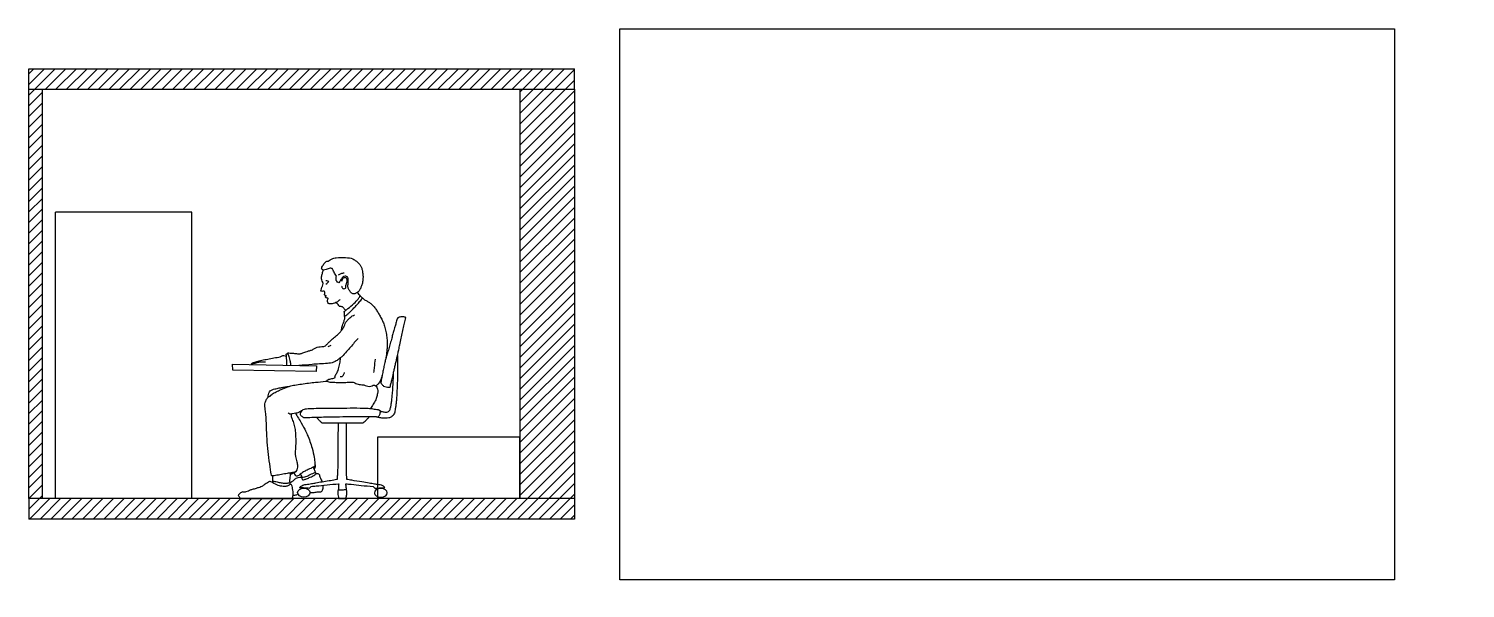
# Model space of a CAD drawing. Header units: inches. Extents: x -59797 to 874375, y -412711 to 5867.
# Drawn here: x 417151 to 427681, y -200331 to -196231 of the extents above; entities that cross this region are included whole.
import ezdxf

# ---------------------------------------------------------------- set-up
doc = ezdxf.new("R2010")
doc.units = ezdxf.units.IN
doc.header["$MEASUREMENT"] = 0
doc.layers.add('freecads.com', color=7, linetype='Continuous')
picture_1 = doc.add_image_def('image12.jpeg', size_in_pixel=(585, 416))

msp = doc.modelspace()

# ---------------------------------------------------------------- hatches: boundary and pattern name
at = {"true_color": 0x000000}
h = msp.add_hatch(dxfattribs=at)
h.set_pattern_fill('ANSI31', color=18, scale=440)
h.set_pattern_definition([(45, (241383.516, -177097.725), (-38.890873, 38.890873), [])])
h.paths.add_polyline_path([(421151, -196523.9), (417151, -196523.9), (417151, -196673.9), (421151, -196673.9)])
h.paths.add_polyline_path([(421151, -196673.9), (420751, -196673.9), (420751, -199673.9), (421151, -199673.9)])
h.paths.add_polyline_path([(417251, -196673.9), (417151, -196673.9), (417151, -199673.9), (417251, -199673.9)])
edge = h.paths.add_edge_path()
edge.add_line((421151, -199673.9), (419083.3, -199673.9))
edge.add_spline(control_points=[(419083.3, -199673.9), (419083.3, -199673.9), (419083.3, -199673.9), (419083.2, -199673.9)], knot_values=[0, 0, 0, 0, 0.0496246, 0.0496246, 0.0496246, 0.0496246], degree=3, periodic=0)
edge.add_spline(control_points=[(419083.2, -199673.9), (419079.5, -199673.9), (419021, -199673.2), (418948.1, -199673.6), (418878.9, -199673.8), (418864.5, -199673.9)], knot_values=[161.7617028, 161.7617028, 161.7617028, 161.7617028, 173.0555613, 337.2369632, 380.5030688, 380.5030688, 380.5030688, 380.5030688], degree=3, periodic=0)
edge.add_line((419075.6, -199673.9), (418864.5, -199673.9))
edge.add_spline(control_points=[(418864.5, -199673.9), (418810.6, -199674), (418756.7, -199674.1), (418702.7, -199674.1)], knot_values=[0, 0, 0, 0, 161.7617028, 161.7617028, 161.7617028, 161.7617028], degree=3, periodic=0)
edge.add_spline(control_points=[(418702.7, -199674.1), (418702.7, -199674), (418702.7, -199674), (418702.7, -199673.9)], knot_values=[67.3364573, 67.3364573, 67.3364573, 67.3364573, 67.5892778, 67.5892778, 67.5892778, 67.5892778], degree=3, periodic=0)
edge.add_line((418702.7, -199673.9), (417151, -199673.9))
edge.add_line((417151, -199673.9), (417151, -199823.9))
edge.add_line((417151, -199823.9), (421151, -199823.9))
edge.add_line((421151, -199823.9), (421151, -199673.9))
at = {"true_color": 0xc7c8ca}
h = msp.add_hatch(color=9, dxfattribs=at)
h.dxf.hatch_style = 1
h.paths.add_polyline_path([(428586.8, -210305.7), (427994.4, -210305.7), (427086.8, -210305.7), (427086.8, -212096.6), (427028, -212096.6), (427028, -212083.3), (426975.8, -212083.3), (426975.8, -213002.7, -0.2358263), (426977.6, -213008.4), (427009.1, -213008.4), (427028, -213008.4), (427028, -212995.1), (427086.8, -212995.1), (427086.8, -213045), (427086.8, -213505.7), (427136.7, -213505.7), (427136.7, -213564.5), (427123.4, -213564.5), (427123.4, -213614.9, -0.2358332), (427129.1, -213616.6), (428048.5, -213616.6), (428048.5, -213564.5), (428035.2, -213564.5), (428035.2, -213505.7), (428085.1, -213505.7), (428586.8, -213505.7)])
h.paths.add_polyline_path([(423025, -200330.5), (423337, -200330.5), (423337, -200066), (423025, -200066)], flags=9)
h.paths.add_polyline_path([(423031, -199953.4), (423331, -199953.4), (423331, -199688.9), (423031, -199688.9)], flags=9)
h.paths.add_polyline_path([(424523.4, -202192.8), (424931.4, -202192.8), (424931.4, -201928.3), (424523.4, -201928.3)], flags=9)
h.paths.add_polyline_path([(421679.1, -200534.4), (422051.1, -200534.4), (422051.1, -200269.9), (421679.1, -200269.9)], flags=9)
h.paths.add_polyline_path([(422740.7, -200774.6), (423028.7, -200774.6), (423028.7, -200510.1), (422740.7, -200510.1)], flags=9)
h.paths.add_polyline_path([(423329.4, -200534.4), (423701.4, -200534.4), (423701.4, -200269.9), (423329.4, -200269.9)], flags=9)
h.paths.add_polyline_path([(424207.2, -200414.2), (424495.2, -200414.2), (424495.2, -200149.6), (424207.2, -200149.6)], flags=9)

# ---------------------------------------------------------------- linework, layer by layer
at = {"color": 7}
for p, q in [((417151, -196523.9), (421151, -196523.9)), ((417151, -196673.9), (417151, -196523.9)), ((421151, -196673.9), (421151, -196523.9)), ((417151, -196673.9), (421151, -196673.9)), ((417151, -199673.9), (417151, -196673.9)), ((417251, -199673.9), (417251, -196673.9)), ((420751, -196673.9), (420751, -199673.9)), ((421151, -196673.9), (421151, -199673.9)), ((417348, -199673.9), (417348, -197573.9)), ((418346, -197573.9), (417348, -197573.9)), ((418346, -199673.9), (418346, -197573.9)), ((418346, -199673.9), (418346, -199073.9)), ((420751, -199223.9), (419707, -199223.9)), ((419707, -199223.9), (419707, -199673.9)), ((420751, -199673.9), (420751, -199223.9)), ((421151, -199673.9), (417151, -199673.9)), ((417151, -199673.9), (417151, -199823.9)), ((421151, -199673.9), (421151, -199823.9)), ((421151, -199823.9), (417151, -199823.9))]:
    msp.add_line(p, q, dxfattribs=at)
at = {"layer": 'freecads.com'}
for p, q in [((418646.9, -198733.6), (418644.6, -198688.3)), ((418644.6, -198688.3), (419261.4, -198701.2)), ((419261.4, -198701.2), (419259.1, -198741.9)), ((419259.1, -198741.9), (418646.9, -198733.6))]:
    msp.add_line(p, q, dxfattribs=at)
for centre, major_axis, ratio in [((419167.2, -199629.5), (-45.8, 0.1), 0.7246121), ((419731.9, -199632.2), (-45, -0.8), 0.766142)]:
    msp.add_ellipse(centre, major_axis=major_axis, ratio=ratio, dxfattribs=at)
for points in [[(419311.2, -197999.1), (419302.2, -197993.9), (419298.3, -197985.7), (419300.1, -197978.2), (419315.2, -197954.1), (419327.2, -197940.1), (419336.2, -197935.1), (419340.2, -197935.1), (419345.6, -197934.1), (419360, -197925), (419371.5, -197918.2), (419405.8, -197909.1), (419473.9, -197907.7), (419527.5, -197917.8), (419539.1, -197924.8), (419557.7, -197938.9), (419576.9, -197958.6), (419587.7, -197976), (419594.6, -197996.8), (419598.6, -198017), (419601.5, -198046.8), (419600.2, -198072.6), (419596.7, -198096.3), (419589, -198119.2), (419579, -198142), (419568.6, -198157.3), (419556.7, -198164.9), (419550, -198168.4), (419540.3, -198172.3), (419526, -198172.7), (419518.8, -198168.7), (419510.5, -198160.8), (419498.1, -198141.6), (419490, -198120.9), (419488.7, -198114.6), (419491.5, -198103.4), (419492.6, -198091.5), (419493.3, -198069.7), (419489, -198052.3), (419481.1, -198045.4), (419470.2, -198044.5), (419454.1, -198050.6), (419440.8, -198067.1), (419433.3, -198079.8), (419424.7, -198092.6)], [(419333, -198186.9), (419323.7, -198185.3), (419319.3, -198181), (419320.9, -198171.8), (419322.3, -198161.8), (419316.5, -198153.9), (419306.3, -198154.8), (419294.3, -198154.9), (419292.4, -198152.1), (419294.7, -198145.6), (419300.3, -198125.6), (419303.5, -198116), (419308.8, -198097.8), (419308.8, -198095.7), (419306.3, -198087.6), (419299.8, -198071.5), (419297.1, -198054.7), (419301.7, -198029.9), (419309.2, -198004.6), (419311.2, -197999.1)], [(419406, -198043.3), (419396.9, -198028.1), (419381.8, -198000.8), (419378, -197991.7), (419375.7, -197988.1), (419371, -197986.5), (419361, -197986.4), (419346.8, -197989.4), (419330.4, -197994.6), (419311.2, -197999.1)], [(419351.6, -198083.6), (419343, -198081), (419329.2, -198077.5)], [(419424.7, -198092.6), (419413.2, -198086.7), (419405.4, -198075.7), (419405, -198058.2), (419406, -198043.3)], [(419421.1, -198033.6), (419441, -198024.1), (419464.1, -198018.6)], [(419448, -198118), (419445.9, -198122.6), (419447.6, -198127.6), (419453, -198133.5), (419461.5, -198135.9), (419471.9, -198132.8), (419475.5, -198123.7), (419476.4, -198110.8), (419479.5, -198100), (419482.9, -198089.6), (419484.1, -198069.7), (419479.3, -198057.5), (419469.6, -198055.2), (419456.7, -198059.3), (419449.1, -198069), (419444.6, -198082.4)], [(419329.7, -198102.9), (419342.5, -198091.2), (419351.6, -198083.6)], [(419558.7, -198163.9), (419579.9, -198185.9), (419597.3, -198203.8), (419618.3, -198219.9), (419638.8, -198231.4), (419659, -198245.1), (419678.1, -198263.9), (419696, -198286.5), (419711.4, -198310.4), (419726.8, -198337.5), (419741.9, -198365.4), (419753.2, -198393.7), (419764.1, -198428.9), (419773, -198470.9), (419777.7, -198509.5), (419779.1, -198548.4), (419776.9, -198582), (419773.5, -198614.5), (419769, -198643), (419763.1, -198668.2), (419754.8, -198705.6), (419747.8, -198740.4), (419740.5, -198777.6), (419734, -198815.8), (419732.4, -198826.1)], [(419431.9, -198214.8), (419424.7, -198223.4), (419403.3, -198237.2), (419383.8, -198244), (419368.3, -198247), (419358, -198247.2), (419347.4, -198243.7), (419341, -198230.5), (419343.7, -198212.2), (419344.8, -198207.1), (419341.8, -198204.9), (419333.7, -198203.8), (419326.6, -198198.8), (419326.3, -198193), (419333, -198186.9)], [(419475.2, -198293.7), (419460.3, -198279.6), (419450.2, -198269), (419446.8, -198267.5), (419437.7, -198266.8), (419428.7, -198266.4), (419423, -198258.5), (419415.1, -198246.2), (419407.3, -198241.4), (419403.3, -198237.2)], [(419463.6, -198303.4), (419479.5, -198290.1), (419523.7, -198254.2), (419561, -198216.3), (419574.5, -198197.7), (419579.9, -198185.9)], [(419466.5, -198337.1), (419482.3, -198326.9), (419500.6, -198311.4), (419524.3, -198287.7), (419545.7, -198266), (419568, -198241.2), (419589.4, -198214.7), (419597.3, -198203.8)], [(419313.6, -198560.1), (419326, -198553.6), (419342.8, -198536.5), (419359.5, -198520.3), (419385.3, -198497.9), (419413.6, -198473), (419437.1, -198451.4), (419442.3, -198444.3), (419444.1, -198435.1), (419447.2, -198421.1), (419451.2, -198405.8), (419458.1, -198385.7), (419466.2, -198360.5), (419467.8, -198350.6), (419466.8, -198338.5), (419464.9, -198322), (419464.4, -198305.8), (419463.6, -198303.4)], [(419441.8, -198445.3), (419449, -198435.4), (419462.9, -198409.9), (419482.2, -198373.4), (419500.1, -198353.2), (419523.1, -198335.6), (419539.4, -198328.3)], [(419732.4, -198826.1), (419744.7, -198842.6), (419752.3, -198849.4), (419771.8, -198855.1), (419790.7, -198858.2), (419799.6, -198857.2), (419802.1, -198849.4), (419805.8, -198833.6), (419812.8, -198805.4), (419817.3, -198786), (419823.3, -198764.5), (419826, -198747.8), (419832.3, -198721), (419838.7, -198692.3), (419845.7, -198661.5), (419852, -198635), (419856.3, -198614.6), (419863.8, -198583.7), (419871.2, -198546.1), (419881.8, -198498.7), (419891.5, -198453.8), (419901.7, -198407.5), (419910.5, -198368.6), (419914.8, -198347.8)], [(419914.8, -198347.8), (419909.3, -198344.6), (419900.4, -198342.6), (419877.5, -198342.3), (419856.6, -198350.4), (419849.4, -198364.3), (419840.9, -198395.1), (419832.6, -198423.3), (419826.7, -198442.6), (419818.5, -198472.9), (419809.7, -198507.6), (419798.3, -198547.6), (419787.1, -198586.4), (419775.7, -198623.2), (419768.3, -198646.3)], [(419564.7, -198499.5), (419537.5, -198531), (419481.2, -198596.7), (419445.8, -198633.9), (419435.6, -198643.1), (419411, -198661.5), (419385.1, -198674.9), (419340.5, -198683.6), (419282.2, -198686.9), (419228.7, -198691), (419131.6, -198698.5)], [(419048.7, -198606.3), (419084.3, -198608.3), (419114, -198611.3), (419140.2, -198612.8), (419151.4, -198609.8), (419183.4, -198597.7), (419202.6, -198592.1), (419224.3, -198585.2), (419236.6, -198579.9), (419256.8, -198568.1), (419276.8, -198561.6), (419299.1, -198560.4), (419313.6, -198560.1)], [(419345.7, -198559.9), (419357.9, -198553.7), (419368.2, -198548.8)], [(418781.6, -198691.2), (418788.7, -198681.2), (418805.6, -198673.7), (418840.8, -198663.8), (418880.8, -198655.2), (418925.2, -198647.8), (418972.8, -198639.1), (418995.3, -198635), (419003.8, -198630.3), (419013.9, -198625), (419021.3, -198625.4), (419039.8, -198629.5)], [(418782.9, -198688.9), (418797, -198684.3), (418825.4, -198676.6), (418851.9, -198671.5), (418869.8, -198671.3), (418887.7, -198670.8)], [(419044.1, -198696.7), (419042.2, -198658.2), (419039.8, -198629.5), (419039.1, -198620.2), (419039.3, -198614.6)], [(419039.3, -198614.6), (419043.6, -198613.3), (419050.3, -198612.9)], [(419050.3, -198612.9), (419049.9, -198611.1), (419048.7, -198606.3)], [(419337.3, -198812.9), (419339.2, -198806.9), (419350.9, -198799.7), (419381, -198792.8), (419393.2, -198788.6), (419398.3, -198785.2), (419397.7, -198782.4), (419395.8, -198776.5), (419401.3, -198766), (419414.4, -198743.4), (419426.9, -198704), (419434.6, -198665.1), (419435.6, -198643.1)], [(419681, -198749), (419685.7, -198712.6), (419692.2, -198651.4)], [(419853.8, -198626.4), (419855, -198671.7), (419854.5, -198772.2), (419848.2, -198921.6), (419846, -198954.3), (419842.9, -198984.5), (419839.2, -199008.8), (419833.8, -199039.8), (419828.4, -199055.3), (419821.7, -199066.1), (419810.2, -199074.5), (419790.1, -199082.4), (419766, -199084.9), (419731.2, -199082.3), (419713.6, -199079.4), (419703.4, -199076.5), (419700.3, -199075.7)], [(419109, -199477), (419098.2, -199480.6), (419071.9, -199485.5), (419046.3, -199489.7), (419003.9, -199496.8), (418959.6, -199504.7), (418943.2, -199506.9), (418937.9, -199507.7), (418932.2, -199507.5), (418930.5, -199503.1), (418926.5, -199481.2), (418914.6, -199396.9), (418896.9, -199215), (418886.2, -199034.3), (418882.1, -198987.5), (418884.2, -198970.8), (418895, -198946.1), (418907.9, -198928.7), (418919.7, -198922.9), (418933, -198910.2), (418956.7, -198895.5), (418990.2, -198879.8), (419037.2, -198860.3), (419064.3, -198850), (419101.8, -198841.8), (419150.6, -198834.5), (419254.2, -198821.4), (419326.1, -198814.2), (419337.3, -198812.9)], [(419168.8, -199081.9), (419150.5, -199069.8), (419144, -199060.1), (419146.3, -199043.7), (419156, -199027.3), (419171.8, -199018.3), (419186.7, -199015.8), (419210.4, -199013.6), (419241.5, -199012.5), (419309.8, -199012), (419406, -199011.9), (419482.4, -199010.3), (419580.1, -199010), (419640.3, -199012.2), (419674.5, -199015.2), (419693.8, -199019.6), (419711.9, -199020.9), (419723.8, -199027.3), (419737, -199034.6), (419760.4, -199039.4), (419789.2, -199036.2), (419797.3, -199025.5), (419804.4, -199002.2), (419808.9, -198979.2), (419812.7, -198951.5), (419815.8, -198916.6), (419819.8, -198871.8), (419822.1, -198830.8), (419824.4, -198783.6), (419825, -198754.1)], [(419337.3, -198812.9), (419350.4, -198818.6), (419384.8, -198821.5), (419422.8, -198823.1), (419475.9, -198822.6), (419517.2, -198820.1), (419541.5, -198825.1), (419557.1, -198833.4), (419591.9, -198839.2), (419608, -198840.9), (419627.2, -198848.2), (419648.1, -198851.7), (419667.5, -198846.6), (419684.5, -198842.9), (419697.2, -198848.8)], [(419433.7, -198779.2), (419441.9, -198780), (419452.4, -198774.7), (419463.3, -198757.3), (419466.2, -198749.2)], [(419741, -198775), (419728.9, -198808.4), (419713.5, -198833.3), (419697.2, -198848.8)], [(418904.9, -198931.1), (418905.5, -198921.3), (418911, -198901.9), (418925.5, -198881.2), (418946.4, -198872.9), (418979.5, -198864.4), (419004.6, -198860.2), (419029.7, -198855.4), (419060.4, -198851.3)], [(419697.2, -198848.8), (419705.6, -198863.9), (419709.5, -198881.3), (419707.5, -198902.9), (419701, -198932.4), (419686.3, -198966.2), (419666.8, -198998.9), (419657.5, -199012.9)], [(419160.3, -199023.7), (419138.6, -199038.3), (419107.8, -199048.7), (419084.8, -199052.6), (419072.9, -199054.1), (419064.1, -199054.6), (419053, -199044.7)], [(419722, -199026.2), (419726.1, -199032.8), (419725.8, -199047), (419721.4, -199060.8), (419713.4, -199074.7), (419710.7, -199076), (419700.3, -199075.7)], [(419075.2, -199053.8), (419075, -199065.1), (419081.6, -199092), (419089.5, -199108.9), (419095.4, -199129.2), (419099.6, -199148), (419102.9, -199168.3), (419105.4, -199190.3), (419107.3, -199291.2), (419106.3, -199366.5), (419116.3, -199404.1), (419120.9, -199435.5), (419112.2, -199470.8), (419108.2, -199478.1), (419095.2, -199486.9), (419077.8, -199494.3), (419067.2, -199496.2)], [(419106.7, -199048.9), (419115.7, -199064.4), (419140, -199103.7), (419174.2, -199166.1), (419193.1, -199206.5), (419212.6, -199254.4), (419228.7, -199305.1), (419243.8, -199372.5), (419248.8, -199414.8), (419249.6, -199440.7), (419246.7, -199453.5), (419244.4, -199457.5)], [(419700.3, -199075.7), (419604.1, -199075.8), (419403.7, -199076.4), (419281.5, -199079.1), (419168.8, -199081.9)], [(419261.7, -199079.6), (419272.4, -199092.2), (419289.6, -199108.1), (419301.7, -199117.6)], [(419301.7, -199117.6), (419395.2, -199118), (419496.8, -199117.9), (419602.2, -199118.2)], [(419414.3, -199530.4), (419416, -199499.8), (419419.5, -199267.9), (419422, -199118)], [(419481.9, -199532.8), (419480.6, -199402.1), (419479.2, -199117.9)], [(419602.2, -199118.2), (419630.8, -199092.1), (419647.7, -199075.8)], [(419249.9, -199433.8), (419241.2, -199440.7), (419218.5, -199452.2), (419182.2, -199468.8), (419158.9, -199482.2), (419135.5, -199499.7), (419124.4, -199506.6), (419115, -199510.3)], [(419258.5, -199491.8), (419253, -199480.5), (419244.4, -199457.5), (419238, -199442.9)], [(419067.3, -199486.2), (419067.2, -199496.2), (419065.4, -199516.2), (419063.7, -199538.9), (419064.3, -199558.5), (419065, -199569.4), (419059.8, -199574.5), (419040.6, -199583.1), (419015.5, -199584.7), (418980.3, -199576.8), (418938.6, -199556.8), (418925.8, -199550.9), (418916.4, -199549.5), (418908.3, -199553.5), (418885, -199568.1), (418865.7, -199581.7), (418853.5, -199588.8), (418836.1, -199593.8), (418802.5, -199603.6), (418777.9, -199610.8), (418763, -199618.4), (418743.1, -199625), (418730.1, -199626.2), (418715.7, -199625)], [(418937.6, -199556.4), (418940.4, -199545), (418940.1, -199521.8), (418938.3, -199507.6)], [(418940.3, -199546.6), (418954, -199547.7), (418987.8, -199555), (419014.9, -199560.4), (419041.2, -199560.7), (419063.8, -199555.7)], [(419064.5, -199559.9), (419095.8, -199537.3), (419112.6, -199523.7), (419127.2, -199518.8), (419151.6, -199517.8)], [(419115, -199510.3), (419106, -199502.6), (419098.6, -199485.2)], [(419135.3, -199592), (419153.2, -199580.1), (419166.9, -199573.2), (419185.2, -199570.3), (419224.7, -199563.6), (419254.9, -199558.4), (419301.9, -199550.1), (419352.5, -199542.3), (419397.7, -199534.2), (419414.3, -199530.4)], [(419142.8, -199494.3), (419149.5, -199510.3), (419152.7, -199523.6), (419154.6, -199531), (419157.6, -199535.1), (419166, -199535.2), (419187, -199528.5), (419214.5, -199517.1), (419248.5, -199499.3), (419258.5, -199491.8), (419270.8, -199490.3), (419278.5, -199494), (419282.8, -199506.1), (419289.7, -199524.3), (419301.9, -199550.1)], [(419151.6, -199517.8), (419175.9, -199515.3), (419205.3, -199502.2), (419242.2, -199485.8), (419253.6, -199481.9)], [(419761.7, -199592.9), (419756, -199587.4), (419737.1, -199576), (419716.4, -199572.5), (419686, -199567), (419646.4, -199560.6), (419594, -199552.1), (419518.4, -199539.4), (419481.9, -199532.8)], [(418715.7, -199625), (418704.2, -199631.9), (418692.6, -199641.5), (418687.1, -199650.2), (418689.2, -199654.8), (418695.7, -199662.5), (418701.4, -199671), (418702.7, -199674.1)], [(419083.2, -199673.9), (419089.1, -199648.6), (419088.9, -199622.9), (419084.9, -199600.7), (419081.8, -199582.1), (419077.4, -199573.9), (419069.7, -199569.4), (419065.3, -199568.3)], [(419089.2, -199648.2), (419102.3, -199648.3), (419124.7, -199641.7)], [(419135.3, -199592), (419165.4, -199593.6), (419209.2, -199596.6)], [(419209.2, -199596.6), (419215.5, -199591.1), (419221.9, -199584.7)], [(419213, -199629.7), (419236.3, -199630), (419264.9, -199625.2), (419291.4, -199623.2), (419301.2, -199617.9), (419307.9, -199604.3), (419307.3, -199576.1)], [(419221.9, -199584.7), (419256.9, -199581.2), (419337.5, -199573.1), (419423.2, -199565)], [(419423.2, -199565), (419421.2, -199594.5), (419418.9, -199612.5), (419416.2, -199621.8), (419416.1, -199634.9), (419422.8, -199671.9)], [(419419.3, -199610.9), (419452.5, -199608.9), (419480.9, -199607.9)], [(419477.4, -199672.2), (419480.5, -199656.3), (419482.3, -199630.8), (419480.7, -199606.4), (419477.2, -199580.2), (419475.7, -199565.5)], [(419475.7, -199565.5), (419514.9, -199569.3), (419588.2, -199577), (419676.5, -199585.7)], [(419676.5, -199585.7), (419688.3, -199597.7)], [(419688.3, -199597.7), (419722.8, -199596), (419761.7, -199592.9)], [(418702.7, -199674.1), (418907.8, -199673.7), (419072, -199673.8), (419083.2, -199673.9)], [(419422.8, -199671.9), (419477.4, -199672.2)]]:
    msp.add_spline(points, degree=3, dxfattribs=at)
msp.add_open_spline([(419050.3, -198612.9), (419052, -198616.6), (419059.2, -198632.4), (419064.5, -198657.4), (419070.1, -198681.8), (419070.8, -198693.6), (419071.1, -198697.2)], degree=3, knots=[0, 0, 0, 0, 18.6075365, 77.3808926, 113.9032573, 130.2579803, 130.2579803, 130.2579803, 130.2579803], dxfattribs=at)

# ---------------------------------------------------------------- pictures from other files: only their frames are drawn
at = {"color": 7}
image = msp.add_image(picture_1, insert=(421484.5, -200268.7), size_in_units=(5678.3, 4037.9), dxfattribs=at)
image.dxf.flags = 7

doc.saveas('drawing.dxf')
